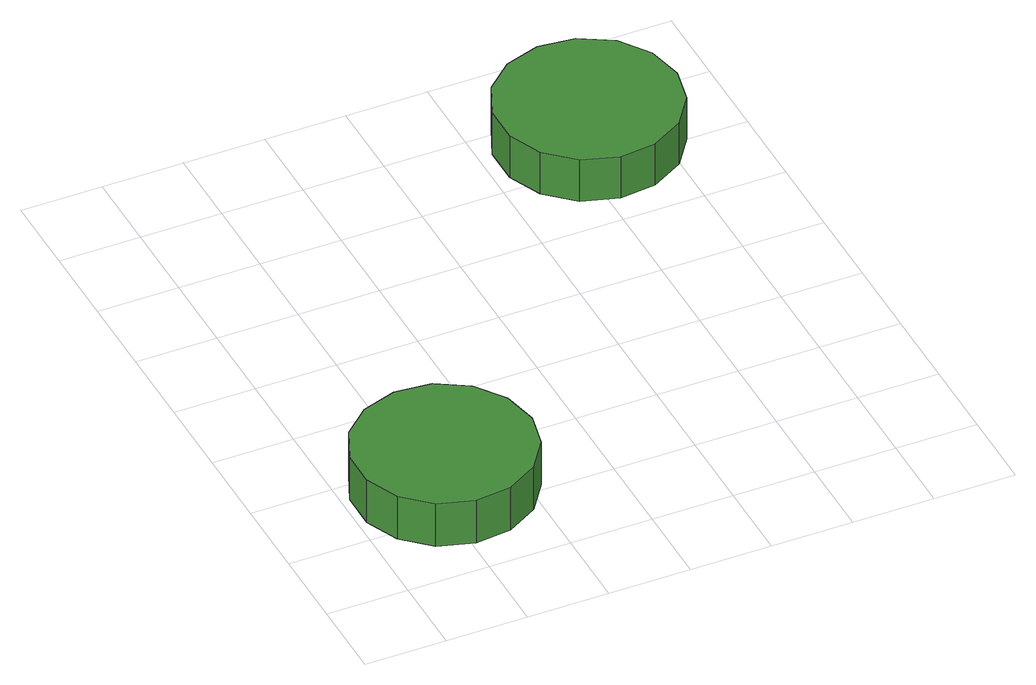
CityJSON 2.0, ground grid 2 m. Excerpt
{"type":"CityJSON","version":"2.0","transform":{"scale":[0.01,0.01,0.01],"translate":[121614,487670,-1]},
"CityObjects":{
"tree1":{"type":"SolitaryVegetationObject","attributes":{"function":"something"},"geometry":[{"type":"MultiSurface","lod":"1","boundaries":[[[0,1,2,3,4,5,6,7,8,9,10,11,12,13,14]],[[15,16,17,18,19,20,21,22,23,24,25,26,27,28,29]],[[0,29,28,1]],[[1,28,27,2]],[[2,27,26,3]],[[3,26,25,4]],[[4,25,24,5]],[[5,24,23,6]],[[6,23,22,7]],[[7,22,21,8]],[[8,21,20,9]],[[9,20,19,10]],[[10,19,18,11]],[[11,18,17,12]],[[12,17,16,13]],[[13,16,15,14]],[[14,15,29,0]]]}]},
"tree2":{"type":"SolitaryVegetationObject","attributes":{"function":"something"},"geometry":[{"type":"MultiSurface","lod":"1","boundaries":[[[30,31,32,33,34,35,36,37,38,39,40,41,42,43,44]],[[45,46,47,48,49,50,51,52,53,54,55,56,57,58,59]],[[30,59,58,31]],[[31,58,57,32]],[[32,57,56,33]],[[33,56,55,34]],[[34,55,54,35]],[[35,54,53,36]],[[36,53,52,37]],[[37,52,51,38]],[[38,51,50,39]],[[39,50,49,40]],[[40,49,48,41]],[[41,48,47,42]],[[42,47,46,43]],[[43,46,45,44]],[[44,45,59,30]]]}]}
},
"vertices":[
[449,305,197],[430,393,197],[377,466,197],[300,511,197],[210,520,197],[124,492,197],[57,432,197],[21,350,197],[21,260,197],[57,178,197],[124,117,197],[210,90,197],[300,99,197],[377,144,197],[430,217,197],[430,217,77],[377,144,77],[300,99,77],[210,90,77],[124,117,77],[57,178,77],[21,260,77],[21,350,77],[57,432,77],[124,492,77],[210,520,77],[300,511,77],[377,466,77],[430,393,77],[449,305,77],
[1269,1290,195],[1250,1379,195],[1197,1453,195],[1117,1498,195],[1027,1508,195],[940,1480,195],[872,1419,195],[835,1335,195],[835,1244,195],[872,1161,195],[940,1099,195],[1027,1071,195],[1117,1081,195],[1197,1126,195],[1250,1200,195],[1250,1200,78],[1197,1126,78],[1117,1081,78],[1027,1071,78],[940,1099,78],[872,1161,78],[835,1244,78],[835,1335,78],[872,1419,78],[940,1480,78],[1027,1508,78],[1117,1498,78],[1197,1453,78],[1250,1379,78],[1269,1290,78]
]}
